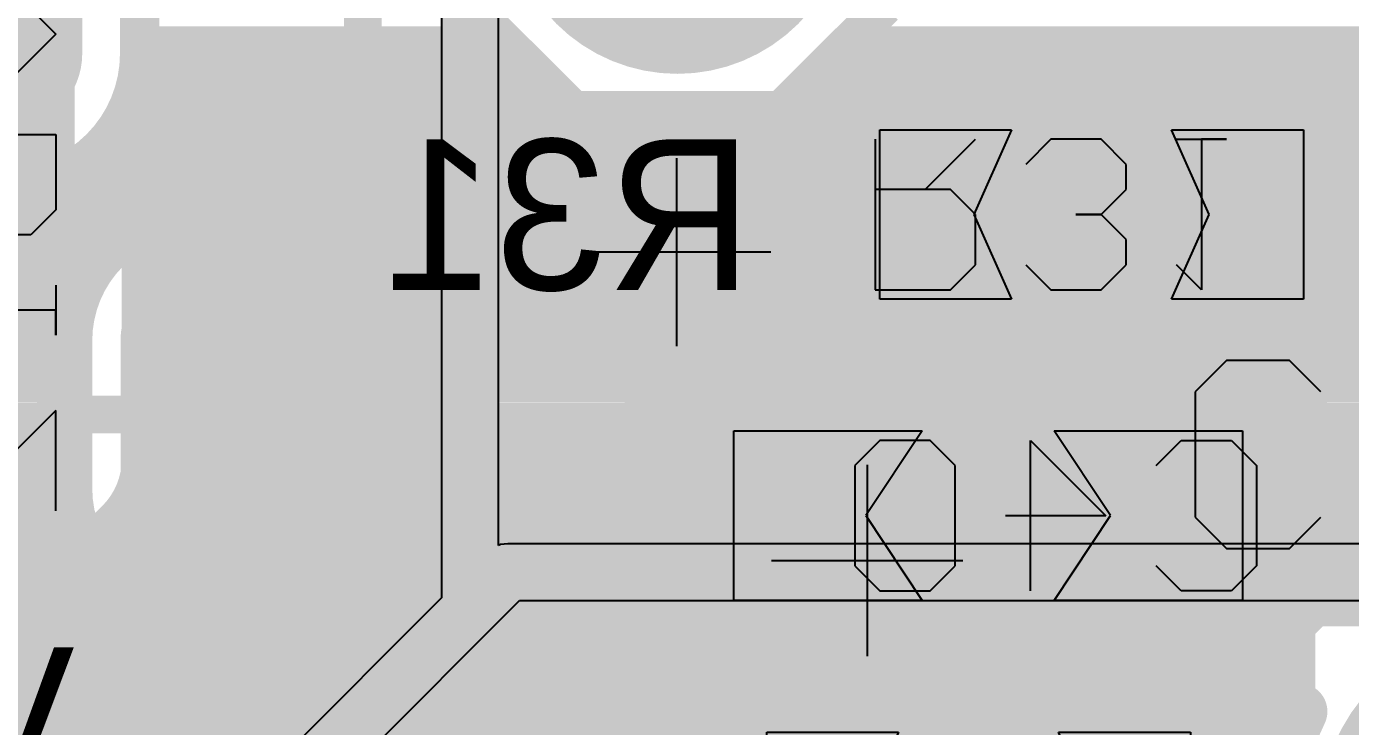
# Model space of a CAD drawing. Header units: millimetres. Extents: x 0.11 to 5.67, y 0.55 to 4.24.
# Drawn here: x 1.7124 to 1.9891, y 2.1399 to 2.2864 of the extents above; entities that cross this region are included whole.
import ezdxf

# ---------------------------------------------------------------- set-up
doc = ezdxf.new("R2010")
doc.units = ezdxf.units.MM
doc.header["$MEASUREMENT"] = 0
for name, color, linetype in [('BottomLayer', 5, 'Continuous'), ('BottomOverlay', 54, 'Continuous'), ('BottomPaste', 16, 'Continuous'), ('BottomSolder', 6, 'Continuous'), ('InternalPlane1', 76, 'Continuous'), ('InternalPlane2', 16, 'Continuous'), ('Mechanical3', 76, 'Continuous'), ('MultiLayer', 9, 'Continuous'), ('TopLayer', 1, 'Continuous'), ('TopOverlay', 2, 'Continuous'), ('TopSolder', 216, 'Continuous'), ('ViaHoleLayer', 16, 'Continuous')]:
    doc.layers.add(name, color=color, linetype=linetype)

# ---------------------------------------------------------------- blocks, each defined once
blk = doc.blocks.new('SOT_23_123__B_77')
at = {"layer": 'BottomLayer', "const_width": 0.02807}
for points in [[(0.06125, 0.04134), (0.03027, 0.04134)], [(-0.02975, 0.00134), (-0.06073, 0.00134)], [(0.06125, -0.03866), (0.03027, -0.03866)]]:
    blk.add_lwpolyline(points, dxfattribs=at)
at = {"layer": 'BottomLayer', "const_width": 0.01404}
for points in [[(0.02325, 0.04134, 1), (0.03729, 0.04134, 1)], [(0.05423, 0.04134, 1), (0.06827, 0.04134, 1)], [(-0.06775, 0.00134, 1), (-0.05371, 0.00134, 1)], [(-0.03677, 0.00134, 1), (-0.02273, 0.00134, 1)], [(0.02325, -0.03866, 1), (0.03729, -0.03866, 1)], [(0.05423, -0.03866, 1), (0.06827, -0.03866, 1)]]:
    blk.add_lwpolyline(points, format="xyb", close=True, dxfattribs=at)
at = {"layer": 'BottomOverlay', "const_width": 0.01}
for points in [[(0.01576, 0.06134), (-0.02424, 0.06134)], [(-0.02424, 0.03134), (-0.02424, 0.06134)], [(0.02576, -0.00866), (0.02576, 0.01134)], [(-0.02424, -0.05866), (-0.02424, -0.02866)], [(0.01576, -0.05866), (-0.02424, -0.05866)]]:
    blk.add_lwpolyline(points, dxfattribs=at)
at = {"layer": 'BottomOverlay', "const_width": 0.005}
for points in [[(-0.02674, 0.06134, 1), (-0.02174, 0.06134, 1)], [(-0.02674, 0.06134, 1), (-0.02174, 0.06134, 1)], [(0.01326, 0.06134, 1), (0.01826, 0.06134, 1)], [(-0.02674, 0.03134, 1), (-0.02174, 0.03134, 1)], [(0.02326, 0.01134, 1), (0.02826, 0.01134, 1)], [(0.02326, -0.00866, 1), (0.02826, -0.00866, 1)], [(-0.02674, -0.02866, 1), (-0.02174, -0.02866, 1)], [(-0.02674, -0.05866, 1), (-0.02174, -0.05866, 1)], [(-0.02674, -0.05866, 1), (-0.02174, -0.05866, 1)], [(0.01326, -0.05866, 1), (0.01826, -0.05866, 1)]]:
    blk.add_lwpolyline(points, format="xyb", close=True, dxfattribs=at)
at = {"layer": 'BottomPaste', "const_width": 0.02807}
for points in [[(0.06125, 0.04134), (0.03027, 0.04134)], [(-0.02975, 0.00134), (-0.06073, 0.00134)], [(0.06125, -0.03866), (0.03027, -0.03866)]]:
    blk.add_lwpolyline(points, dxfattribs=at)
at = {"layer": 'BottomPaste', "const_width": 0.01404}
for points in [[(0.02325, 0.04134, 1), (0.03729, 0.04134, 1)], [(0.05423, 0.04134, 1), (0.06827, 0.04134, 1)], [(-0.06775, 0.00134, 1), (-0.05371, 0.00134, 1)], [(-0.03677, 0.00134, 1), (-0.02273, 0.00134, 1)], [(0.02325, -0.03866, 1), (0.03729, -0.03866, 1)], [(0.05423, -0.03866, 1), (0.06827, -0.03866, 1)]]:
    blk.add_lwpolyline(points, format="xyb", close=True, dxfattribs=at)
at = {"layer": 'BottomSolder', "const_width": 0.03201}
for points in [[(0.06125, 0.04134), (0.03027, 0.04134)], [(-0.02975, 0.00134), (-0.06073, 0.00134)], [(0.06125, -0.03866), (0.03027, -0.03866)]]:
    blk.add_lwpolyline(points, dxfattribs=at)
at = {"layer": 'BottomSolder', "const_width": 0.016}
for points in [[(0.02227, 0.04134, 1), (0.03827, 0.04134, 1)], [(0.05325, 0.04134, 1), (0.06925, 0.04134, 1)], [(-0.06873, 0.00134, 1), (-0.05273, 0.00134, 1)], [(-0.03775, 0.00134, 1), (-0.02175, 0.00134, 1)], [(0.02227, -0.03866, 1), (0.03827, -0.03866, 1)], [(0.05325, -0.03866, 1), (0.06925, -0.03866, 1)]]:
    blk.add_lwpolyline(points, format="xyb", close=True, dxfattribs=at)
at = {"layer": 'Mechanical3'}
for p, q in [((-0.04429, 0.00132), (-0.0338, 0.01181)), ((-0.0338, 0.01181), (-0.0233, 0.00132)), ((-0.01281, -0.01967), (-0.01281, 0.01181)), ((-0.01281, 0.01181), (0.00294, 0.01181)), ((0.00294, 0.01181), (0.00819, 0.00656)), ((0.01868, 0.01181), (0.02918, 0.01181)), ((0.02918, 0.01181), (0.02393, 0.01181)), ((0.02393, 0.01181), (0.02393, -0.01967)), ((0.06591, 0.01181), (0.04492, 0.01181)), ((0.04492, 0.01181), (0.06591, -0.00918)), ((0.00819, 0.00656), (0.00819, -0.01443)), ((-0.04429, -0.01967), (-0.04429, 0.00132)), ((-0.0233, 0.00132), (-0.0233, -0.01967)), ((0.06591, -0.00918), (0.06591, -0.01443)), ((0.00819, -0.01443), (0.00294, -0.01967)), ((0.02393, -0.01967), (0.01868, -0.01443)), ((0.05017, -0.01967), (0.04492, -0.01443)), ((0.06591, -0.01443), (0.06066, -0.01967)), ((0.00294, -0.01967), (-0.01281, -0.01967)), ((0.06066, -0.01967), (0.05017, -0.01967))]:
    blk.add_line(p, q, dxfattribs=at)
blk = doc.blocks.new('RC0603_B_145')
at = {"layer": 'BottomLayer'}
for points in [[(-0.04429, -0.01772), (-0.01673, -0.01772), (-0.04429, 0.01772), (-0.01673, 0.01772)], [(0.04427, 0.01772), (0.01671, 0.01772), (0.04427, -0.01772), (0.01671, -0.01772)]]:
    blk.add_solid(points, dxfattribs=at)
at = {"layer": 'BottomOverlay', "const_width": 0.00701}
for points in [[(-0.05217, -0.02559), (-0.05217, 0.02559)], [(-0.05217, 0.02559), (0.05217, 0.02559)], [(0.05217, -0.02559), (0.05217, 0.02559)], [(-0.05217, -0.02559), (0.05217, -0.02559)]]:
    blk.add_lwpolyline(points, dxfattribs=at)
at = {"layer": 'BottomOverlay', "const_width": 0.0035}
for points in [[(-0.05392, 0.02559, 1), (-0.05041, 0.02559, 1)], [(-0.05392, 0.02559, 1), (-0.05041, 0.02559, 1)], [(0.05041, 0.02559, 1), (0.05392, 0.02559, 1)], [(0.05041, 0.02559, 1), (0.05392, 0.02559, 1)], [(-0.05392, -0.02559, 1), (-0.05041, -0.02559, 1)], [(-0.05392, -0.02559, 1), (-0.05041, -0.02559, 1)], [(0.05041, -0.02559, 1), (0.05392, -0.02559, 1)], [(0.05041, -0.02559, 1), (0.05392, -0.02559, 1)]]:
    blk.add_lwpolyline(points, format="xyb", close=True, dxfattribs=at)
at = {"layer": 'BottomPaste'}
for p, q in [((-0.04429, -0.01772), (-0.04429, 0.01772)), ((-0.04429, 0.01772), (-0.01673, 0.01772)), ((-0.01673, 0.01772), (-0.02461, 0)), ((0.02458, 0), (0.01671, 0.01772)), ((0.01671, 0.01772), (0.04427, 0.01772)), ((0.04427, 0.01772), (0.04427, -0.01772)), ((-0.02461, 0), (-0.01673, -0.01772)), ((0.01671, -0.01772), (0.02458, 0)), ((-0.01673, -0.01772), (-0.04429, -0.01772)), ((0.04427, -0.01772), (0.01671, -0.01772))]:
    blk.add_line(p, q, dxfattribs=at)
at = {"layer": 'BottomSolder'}
for points in [[(-0.04626, -0.01969), (-0.01476, -0.01969), (-0.04626, 0.01969), (-0.01476, 0.01969)], [(0.04624, 0.01969), (0.01474, 0.01969), (0.04624, -0.01969), (0.01474, -0.01969)]]:
    blk.add_solid(points, dxfattribs=at)
at = {"layer": 'Mechanical3'}
for p, q in [((-0.04528, 0.01575), (-0.04528, -0.01574)), ((-0.03478, 0.00525), (-0.02429, 0.01575)), ((-0.00854, 0.01575), (-0.01379, 0.0105)), ((0.00195, 0.01575), (-0.00854, 0.01575)), ((0.0072, 0.0105), (0.00195, 0.01575)), ((0.0177, 0.01575), (0.02819, 0.01575)), ((0.02819, 0.01575), (0.02294, 0.01575)), ((0.02294, 0.01575), (0.02294, -0.01574)), ((0.0072, 0.00525), (0.0072, 0.0105)), ((-0.02953, 0.00525), (-0.04528, 0.00525)), ((-0.02429, 0.00001), (-0.02953, 0.00525)), ((0.00195, 0.00001), (0.0072, 0.00525)), ((-0.02429, -0.01049), (-0.02429, 0.00001)), ((0.00195, 0.00001), (-0.00329, 0.00001)), ((-0.00329, 0.00001), (0.00195, 0.00001)), ((0.0072, -0.00524), (0.00195, 0.00001)), ((0.0072, -0.01049), (0.0072, -0.00524)), ((-0.02953, -0.01574), (-0.02429, -0.01049)), ((-0.01379, -0.01049), (-0.00854, -0.01574)), ((0.00195, -0.01574), (0.0072, -0.01049)), ((0.02294, -0.01574), (0.0177, -0.01049)), ((-0.04528, -0.01574), (-0.02953, -0.01574)), ((-0.00854, -0.01574), (0.00195, -0.01574))]:
    blk.add_line(p, q, dxfattribs=at)
blk = doc.blocks.new('RC0603_B_146')
at = {"layer": 'BottomLayer'}
for points in [[(-0.04429, -0.01772), (-0.01673, -0.01772), (-0.04429, 0.01772), (-0.01673, 0.01772)], [(0.04427, 0.01772), (0.01671, 0.01772), (0.04427, -0.01772), (0.01671, -0.01772)]]:
    blk.add_solid(points, dxfattribs=at)
at = {"layer": 'BottomOverlay', "const_width": 0.00701}
for points in [[(-0.05217, -0.02559), (-0.05217, 0.02559)], [(-0.05217, 0.02559), (0.05217, 0.02559)], [(0.05217, -0.02559), (0.05217, 0.02559)], [(-0.05217, -0.02559), (0.05217, -0.02559)]]:
    blk.add_lwpolyline(points, dxfattribs=at)
at = {"layer": 'BottomOverlay', "const_width": 0.0035}
for points in [[(-0.05392, 0.02559, 1), (-0.05041, 0.02559, 1)], [(-0.05392, 0.02559, 1), (-0.05041, 0.02559, 1)], [(0.05041, 0.02559, 1), (0.05392, 0.02559, 1)], [(0.05041, 0.02559, 1), (0.05392, 0.02559, 1)], [(-0.05392, -0.02559, 1), (-0.05041, -0.02559, 1)], [(-0.05392, -0.02559, 1), (-0.05041, -0.02559, 1)], [(0.05041, -0.02559, 1), (0.05392, -0.02559, 1)], [(0.05041, -0.02559, 1), (0.05392, -0.02559, 1)]]:
    blk.add_lwpolyline(points, format="xyb", close=True, dxfattribs=at)
at = {"layer": 'BottomPaste'}
for p, q in [((-0.04429, -0.01772), (-0.04429, 0.01772)), ((-0.04429, 0.01772), (-0.01673, 0.01772)), ((-0.01673, 0.01772), (-0.02461, 0)), ((0.02458, 0), (0.01671, 0.01772)), ((0.01671, 0.01772), (0.04427, 0.01772)), ((0.04427, 0.01772), (0.04427, -0.01772)), ((-0.02461, 0), (-0.01673, -0.01772)), ((0.01671, -0.01772), (0.02458, 0)), ((-0.01673, -0.01772), (-0.04429, -0.01772)), ((0.04427, -0.01772), (0.01671, -0.01772))]:
    blk.add_line(p, q, dxfattribs=at)
at = {"layer": 'BottomSolder'}
for points in [[(-0.04626, -0.01969), (-0.01476, -0.01969), (-0.04626, 0.01969), (-0.01476, 0.01969)], [(0.04624, 0.01969), (0.01474, 0.01969), (0.04624, -0.01969), (0.01474, -0.01969)]]:
    blk.add_solid(points, dxfattribs=at)
at = {"layer": 'Mechanical3'}
for p, q in [((-0.04528, 0.01575), (-0.04528, -0.01574)), ((-0.03478, 0.00525), (-0.02429, 0.01575)), ((-0.00854, 0.01575), (-0.01379, 0.0105)), ((0.00195, 0.01575), (-0.00854, 0.01575)), ((0.0072, 0.0105), (0.00195, 0.01575)), ((0.02294, 0.01575), (0.0177, 0.0105)), ((0.03344, 0.01575), (0.02294, 0.01575)), ((0.03869, 0.0105), (0.03344, 0.01575)), ((0.0072, 0.00525), (0.0072, 0.0105)), ((0.0177, 0.0105), (0.0177, -0.01049)), ((0.03869, -0.01049), (0.03869, 0.0105)), ((-0.02953, 0.00525), (-0.04528, 0.00525)), ((-0.02429, 0.00001), (-0.02953, 0.00525)), ((0.00195, 0.00001), (0.0072, 0.00525)), ((-0.02429, -0.01049), (-0.02429, 0.00001)), ((0.00195, 0.00001), (-0.00329, 0.00001)), ((-0.00329, 0.00001), (0.00195, 0.00001)), ((0.0072, -0.00524), (0.00195, 0.00001)), ((0.0072, -0.01049), (0.0072, -0.00524)), ((-0.02953, -0.01574), (-0.02429, -0.01049)), ((-0.01379, -0.01049), (-0.00854, -0.01574)), ((0.00195, -0.01574), (0.0072, -0.01049)), ((0.0177, -0.01049), (0.02294, -0.01574)), ((0.03344, -0.01574), (0.03869, -0.01049)), ((-0.04528, -0.01574), (-0.02953, -0.01574)), ((-0.00854, -0.01574), (0.00195, -0.01574)), ((0.02294, -0.01574), (0.03344, -0.01574))]:
    blk.add_line(p, q, dxfattribs=at)
blk = doc.blocks.new('CAP_13_26_237')
at = {"layer": 'BottomLayer', "const_width": 0.02953}
blk.add_lwpolyline([(0.08933, 0.00276, 1), (0.11886, 0.00276, 1)], format="xyb", close=True, dxfattribs=at)
at = {"layer": 'BottomSolder', "const_width": 0.0315}
blk.add_lwpolyline([(0.08835, 0.00276, 1), (0.11984, 0.00276, 1)], format="xyb", close=True, dxfattribs=at)
at = {"layer": 'InternalPlane1', "const_width": 0.03575}
blk.add_lwpolyline([(0.08622, 0.00276, 1), (0.12197, 0.00276, 1)], format="xyb", close=True, dxfattribs=at)
at = {"layer": 'InternalPlane2', "const_width": 0.03575}
blk.add_lwpolyline([(0.08622, 0.00276, 1), (0.12197, 0.00276, 1)], format="xyb", close=True, dxfattribs=at)
at = {"layer": 'MultiLayer', "const_width": 0.02953}
blk.add_lwpolyline([(0.08933, 0.00276, 1), (0.11886, 0.00276, 1)], format="xyb", close=True, dxfattribs=at)
at = {"layer": 'TopLayer', "const_width": 0.02953}
blk.add_lwpolyline([(0.08933, 0.00276, 1), (0.11886, 0.00276, 1)], format="xyb", close=True, dxfattribs=at)
at = {"layer": 'TopOverlay'}
for p, q in [((0.17716, 0.02227), (0.17716, -0.01709)), ((0.15748, 0.00259), (0.19684, 0.00259))]:
    blk.add_line(p, q, dxfattribs=at)
at = {"layer": 'TopOverlay', "const_width": 0.00787}
for points in [[(0.25591, -0.06299), (-0.25591, -0.06299)], [(0.25591, -1.11024), (0.25591, -0.06299)]]:
    blk.add_lwpolyline(points, dxfattribs=at)
at = {"layer": 'TopOverlay', "const_width": 0.00394}
blk.add_lwpolyline([(0.25394, -0.06299, 1), (0.25787, -0.06299, 1)], format="xyb", close=True, dxfattribs=at)
blk.add_lwpolyline([(0.25394, -0.06299, 1), (0.25787, -0.06299, 1)], format="xyb", close=True, dxfattribs=at)
at = {"layer": 'TopSolder', "const_width": 0.0315}
blk.add_lwpolyline([(0.08835, 0.00276, 1), (0.11984, 0.00276, 1)], format="xyb", close=True, dxfattribs=at)
blk = doc.blocks.new('CC0603_B_240')
at = {"layer": 'BottomLayer'}
for points in [[(-0.05315, -0.01772), (-0.01378, -0.01772), (-0.05315, 0.01772), (-0.01378, 0.01772)], [(0.05315, 0.01772), (0.01378, 0.01772), (0.05315, -0.01772), (0.01378, -0.01772)]]:
    blk.add_solid(points, dxfattribs=at)
at = {"layer": 'BottomOverlay', "const_width": 0.00701}
for points in [[(-0.06031, -0.02558, -0.201181), (-0.06035, 0.02547)], [(0.06042, 0.02547, -0.201181), (0.06038, -0.02558)]]:
    blk.add_lwpolyline(points, format="xyb", dxfattribs=at)
at = {"layer": 'BottomOverlay', "const_width": 0.0035}
for points in [[(-0.0621, 0.02547, 1), (-0.0586, 0.02547, 1)], [(-0.06172, 0.0255, 1), (-0.05821, 0.0255, 1)], [(0.05828, 0.0255, 1), (0.06179, 0.0255, 1)], [(0.05867, 0.02547, 1), (0.06217, 0.02547, 1)], [(-0.06206, -0.02558, 1), (-0.05856, -0.02558, 1)], [(-0.06179, -0.02559, 1), (-0.05829, -0.02559, 1)], [(0.05829, -0.02559, 1), (0.06179, -0.02559, 1)], [(0.05863, -0.02558, 1), (0.06213, -0.02558, 1)]]:
    blk.add_lwpolyline(points, format="xyb", close=True, dxfattribs=at)
at = {"layer": 'BottomOverlay', "const_width": 0.00701}
for points in [[(0.06004, 0.0255), (-0.05996, 0.0255)], [(0.06004, -0.02559), (-0.06004, -0.02559)]]:
    blk.add_lwpolyline(points, dxfattribs=at)
at = {"layer": 'BottomPaste'}
for p, q in [((-0.05315, -0.01772), (-0.05315, 0.01772)), ((-0.05315, 0.01772), (-0.01378, 0.01772)), ((-0.01378, 0.01772), (-0.02559, 0)), ((0.02559, 0), (0.01378, 0.01772)), ((0.01378, 0.01772), (0.05315, 0.01772)), ((0.05315, 0.01772), (0.05315, -0.01772)), ((-0.02559, 0), (-0.01378, -0.01772)), ((0.01378, -0.01772), (0.02559, 0)), ((-0.01378, -0.01772), (-0.05315, -0.01772)), ((0.05315, -0.01772), (0.01378, -0.01772))]:
    blk.add_line(p, q, dxfattribs=at)
at = {"layer": 'BottomSolder'}
for points in [[(-0.05512, -0.01969), (-0.01181, -0.01969), (-0.05512, 0.01969), (-0.01181, 0.01969)], [(0.05512, 0.01969), (0.01181, 0.01969), (0.05512, -0.01969), (0.01181, -0.01969)]]:
    blk.add_solid(points, dxfattribs=at)
at = {"layer": 'Mechanical3'}
for p, q in [((-0.0561, 0.0105), (-0.05085, 0.01575)), ((-0.05085, 0.01575), (-0.04036, 0.01575)), ((-0.04036, 0.01575), (-0.03511, 0.0105)), ((-0.00887, 0.01575), (-0.00887, -0.01574)), ((0.01212, 0.01575), (0.00687, 0.0105)), ((0.02261, 0.01575), (0.01212, 0.01575)), ((0.02786, 0.0105), (0.02261, 0.01575)), ((-0.0561, -0.01049), (-0.0561, 0.0105)), ((0.00687, 0.0105), (0.00687, -0.01049)), ((0.02786, -0.01049), (0.02786, 0.0105)), ((-0.00887, -0.01574), (-0.02462, 0.00001)), ((-0.02462, 0.00001), (-0.00363, 0.00001)), ((-0.05085, -0.01574), (-0.0561, -0.01049)), ((-0.03511, -0.01049), (-0.04036, -0.01574)), ((0.00687, -0.01049), (0.01212, -0.01574)), ((0.02261, -0.01574), (0.02786, -0.01049)), ((-0.04036, -0.01574), (-0.05085, -0.01574)), ((0.01212, -0.01574), (0.02261, -0.01574))]:
    blk.add_line(p, q, dxfattribs=at)
blk = doc.blocks.new('CC16X10_CAP0_5_1__P________242')
at = {"layer": 'InternalPlane1', "const_width": 0.039}
blk.add_lwpolyline([(-0.0195, 0, 1), (0.0195, 0, 1)], format="xyb", close=True, dxfattribs=at)
at = {"layer": 'InternalPlane2', "const_width": 0.01181}
blk.add_lwpolyline([(-0.04324, -0.02203, -0.240079), (-0.04324, 0.02203)], format="xyb", dxfattribs=at)
at = {"layer": 'InternalPlane2', "const_width": 0.00591}
blk.add_lwpolyline([(-0.04619, 0.02203, 1), (-0.04029, 0.02203, 1)], format="xyb", close=True, dxfattribs=at)
at = {"layer": 'Mechanical3'}
for p, q in [((-0.0584, 0.09546), (-0.06496, 0.0889)), ((-0.04528, 0.09546), (-0.0584, 0.09546)), ((-0.03872, 0.0889), (-0.04528, 0.09546)), ((-0.06496, 0.0889), (-0.06496, 0.06266)), ((-0.06496, 0.06266), (-0.0584, 0.0561)), ((-0.04528, 0.0561), (-0.03872, 0.06266)), ((-0.0584, 0.0561), (-0.04528, 0.0561))]:
    blk.add_line(p, q, dxfattribs=at)
at = {"layer": 'TopOverlay'}
for p, q in [((-0.13355, 0.07361), (-0.13355, 0.03362)), ((-0.15354, 0.05361), (-0.11356, 0.05361))]:
    blk.add_line(p, q, dxfattribs=at)
at = {"layer": 'TopOverlay', "const_width": 0.01}
blk.add_lwpolyline([(0.29685, 0, 1), (-0.09685, 0, 1)], format="xyb", close=True, dxfattribs=at)

msp = doc.modelspace()

# ---------------------------------------------------------------- linework, layer by layer
at = {"layer": 'BottomLayer'}
for points, const_width in [([(1.70803, 2.29622), (1.70803, 2.43075)], 0.01969), ([(1.73585, 2.28073), (1.73585, 2.31172)], 0.00787), ([(1.80512, 2.29059), (1.82677, 2.26894)], 0.00787), ([(1.87008, 2.26894), (1.89173, 2.29059)], 0.00787), ([(1.73585, 2.28247), (1.81323, 2.28247)], 0.00787), ([(1.88362, 2.28247), (2.16339, 2.28247)], 0.00787), ([(1.93797, 2.27854), (1.99309, 2.27854)], 0.00787), ([(1.93797, 2.21555), (1.93797, 2.27854)], 0.00787), ([(1.73516, 2.2746), (1.82111, 2.2746)], 0.00787), ([(1.87574, 2.2746), (1.87894, 2.2746)], 0.00787), ([(1.87894, 2.27657), (1.93012, 2.27657)], 0.00787), ([(1.87894, 2.21752), (1.87894, 2.27657)], 0.00787), ([(1.93012, 2.21752), (1.93012, 2.27657)], 0.00787), ([(1.93012, 2.2746), (1.93797, 2.2746)], 0.00787), ([(1.90453, 2.24705), (1.90453, 2.27264)], 0.00787), ([(1.82677, 2.26894), (1.87008, 2.26894)], 0.00787), ([(1.73206, 2.26673), (1.87894, 2.26673)], 0.00787), ([(1.93012, 2.26673), (1.93797, 2.26673)], 0.00787), ([(1.7252, 2.25885), (1.87894, 2.25885)], 0.00787), ([(1.93012, 2.25885), (1.93797, 2.25885)], 0.00787), ([(1.875, 2.24705), (1.90453, 2.24705)], 0.01969), ([(1.64916, 2.25098), (1.87894, 2.25098)], 0.00787), ([(1.93012, 2.25098), (1.93797, 2.25098)], 0.00787), ([(1.88287, 2.24705), (1.90453, 2.24705)], 0.00787), ([(1.90453, 2.24705), (1.92618, 2.24705)], 0.00787), ([(1.90453, 2.22146), (1.90453, 2.24705)], 0.00787), ([(1.96553, 2.24705), (2.00591, 2.24705)], 0.00787), ([(1.68454, 2.2431), (1.73511, 2.2431)], 0.00787), ([(1.74803, 2.20522), (1.74803, 2.24263)], 0.00787), ([(1.76095, 2.2431), (1.87894, 2.2431)], 0.00787), ([(1.93012, 2.2431), (1.93797, 2.2431)], 0.00787), ([(1.69176, 2.23523), (1.72664, 2.23523)], 0.00787), ([(1.76942, 2.23523), (1.87894, 2.23523)], 0.00787), ([(1.93012, 2.23523), (1.93797, 2.23523)], 0.00787), ([(1.69504, 2.22736), (1.72305, 2.22736)], 0.00787), ([(1.77301, 2.22736), (1.87894, 2.22736)], 0.00787), ([(1.93012, 2.22736), (1.93797, 2.22736)], 0.00787), ([(1.69585, 2.21948), (1.72219, 2.21948)], 0.00787), ([(1.72219, 2.18973), (1.72219, 2.22072)], 0.00787), ([(1.77388, 2.18973), (1.77388, 2.22072)], 0.00787), ([(1.77388, 2.21948), (1.87894, 2.21948)], 0.00787), ([(1.93012, 2.21948), (1.93797, 2.21948)], 0.00787), ([(1.87894, 2.21752), (1.93012, 2.21752)], 0.00787), ([(1.77385, 2.20692), (1.77461, 2.20768)], 0.01969), ([(1.84843, 2.21358), (1.91142, 2.21358)], 0.00787), ([(1.84843, 2.15453), (1.84843, 2.21358)], 0.00787), ([(1.91142, 2.15453), (1.91142, 2.21358)], 0.00787), ([(1.91339, 2.21555), (1.93797, 2.21555)], 0.00787), ([(1.91339, 2.15256), (1.91339, 2.21555)], 0.00787), ([(1.93797, 2.21555), (1.98032, 2.21555)], 0.00787), ([(1.93797, 2.21555), (1.98032, 2.21555)], 0.00787), ([(1.98032, 2.21555), (1.99309, 2.21555)], 0.00787), ([(1.98032, 2.20177), (1.98032, 2.21555)], 0.00787), ([(1.69585, 2.21161), (1.72219, 2.21161)], 0.00787), ([(1.74803, 2.20522), (1.74973, 2.20692)], 0.01969), ([(1.74973, 2.20692), (1.77385, 2.20692)], 0.01969), ([(1.77388, 2.21161), (1.84843, 2.21161)], 0.00787), ([(1.98032, 2.21161), (2.02953, 2.21161)], 0.00787), ([(1.87992, 2.18406), (1.87992, 2.20965)], 0.00787), ([(1.72612, 2.20522), (1.74803, 2.20522)], 0.00787), ([(1.74803, 2.20522), (1.76994, 2.20522)], 0.00787), ([(1.74803, 2.16782), (1.74803, 2.20522)], 0.00787), ([(1.69585, 2.20373), (1.72219, 2.20373)], 0.00787), ([(1.77388, 2.20373), (1.84843, 2.20373)], 0.00787), ([(1.98032, 2.20373), (2.03015, 2.20373)], 0.00787), ([(1.98032, 2.20177), (2.03077, 2.20177)], 0.00787), ([(1.69585, 2.19586), (1.72219, 2.19586)], 0.00787), ([(1.77388, 2.19586), (1.84843, 2.19586)], 0.00787), ([(1.87992, 2.18406), (1.88484, 2.18898)], 0.01969), ([(1.84547, 2.18307), (1.87894, 2.18307)], 0.01969), ([(1.87894, 2.18307), (1.87992, 2.18406)], 0.01969), ([(1.87894, 2.18307), (1.88041, 2.18159)], 0.01969), ([(1.69579, 2.18799), (1.72224, 2.18799)], 0.00787), ([(1.77382, 2.18799), (1.84843, 2.18799)], 0.00787), ([(1.85236, 2.18406), (1.87992, 2.18406)], 0.00787), ([(1.87992, 2.18406), (1.90748, 2.18406)], 0.00787), ([(1.87992, 2.15846), (1.87992, 2.18406)], 0.00787), ([(1.94685, 2.18406), (2.06102, 2.18406)], 0.00787), ([(1.69413, 2.18011), (1.72404, 2.18011)], 0.00787), ([(1.77202, 2.18011), (1.84843, 2.18011)], 0.00787), ([(1.68966, 2.17224), (1.72901, 2.17224)], 0.00787), ([(1.76706, 2.17224), (1.84843, 2.17224)], 0.00787), ([(1.94191, 2.125), (1.98521, 2.16831)], 0.00787), ([(1.98521, 2.16831), (2.07677, 2.16831)], 0.00787), ([(1.67944, 2.16436), (1.74308, 2.16436)], 0.00787), ([(1.75298, 2.16436), (1.84843, 2.16436)], 0.00787), ([(1.64961, 2.15649), (1.84843, 2.15649)], 0.00787), ([(1.84843, 2.15453), (1.91142, 2.15453)], 0.00787), ([(1.91435, 2.15256), (1.94441, 2.15256)], 0.00787), ([(1.91435, 2.15256), (1.94441, 2.15256)], 0.00787), ([(1.91435, 2.08957), (1.91435, 2.15256)], 0.00787), ([(1.85531, 2.15059), (1.9065, 2.15059)], 0.00787), ([(1.85531, 2.09154), (1.85531, 2.15059)], 0.00787), ([(1.9065, 2.09154), (1.9065, 2.15059)], 0.00787), ([(1.64961, 2.14862), (1.85531, 2.14862)], 0.00787), ([(1.88091, 2.12106), (1.88091, 2.14665)], 0.00787), ([(1.9065, 2.14862), (1.91435, 2.14862)], 0.00787), ([(1.64961, 2.14074), (1.85531, 2.14074)], 0.00787), ([(1.9065, 2.14074), (1.91435, 2.14074)], 0.00787)]:
    msp.add_lwpolyline(points, dxfattribs=dict(at, const_width=const_width))
for points, const_width in [([(1.70311, 2.29622, 1), (1.71295, 2.29622, 1)], 0.00984), ([(1.73388, 2.28247, 1), (1.73782, 2.28247, 1)], 0.00394), ([(1.81127, 2.28247, 1), (1.8152, 2.28247, 1)], 0.00394), ([(1.88165, 2.28247, 1), (1.88558, 2.28247, 1)], 0.00394), ([(1.73388, 2.28073, 1), (1.73782, 2.28073, 1)], 0.00394), ([(1.73388, 2.28073, 1), (1.73782, 2.28073, 1)], 0.00394), ([(1.936, 2.27854, 1), (1.93994, 2.27854, 1)], 0.00394), ([(1.936, 2.27854, 1), (1.93994, 2.27854, 1)], 0.00394), ([(1.73319, 2.2746, 1), (1.73713, 2.2746, 1)], 0.00394), ([(1.81914, 2.2746, 1), (1.82308, 2.2746, 1)], 0.00394), ([(1.87377, 2.2746, 1), (1.87771, 2.2746, 1)], 0.00394), ([(1.87697, 2.27657, 1), (1.88091, 2.27657, 1)], 0.00394), ([(1.87697, 2.27657, 1), (1.88091, 2.27657, 1)], 0.00394), ([(1.87697, 2.2746, 1), (1.88091, 2.2746, 1)], 0.00394), ([(1.92815, 2.27657, 1), (1.93209, 2.27657, 1)], 0.00394), ([(1.92815, 2.27657, 1), (1.93209, 2.27657, 1)], 0.00394), ([(1.92815, 2.2746, 1), (1.93209, 2.2746, 1)], 0.00394), ([(1.936, 2.2746, 1), (1.93994, 2.2746, 1)], 0.00394), ([(1.90256, 2.27264, 1), (1.9065, 2.27264, 1)], 0.00394), ([(1.8248, 2.26894, 1), (1.82874, 2.26894, 1)], 0.00394), ([(1.8248, 2.26894, 1), (1.82874, 2.26894, 1)], 0.00394), ([(1.86811, 2.26894, 1), (1.87205, 2.26894, 1)], 0.00394), ([(1.86811, 2.26894, 1), (1.87205, 2.26894, 1)], 0.00394), ([(1.73009, 2.26673, 1), (1.73403, 2.26673, 1)], 0.00394), ([(1.87697, 2.26673, 1), (1.88091, 2.26673, 1)], 0.00394), ([(1.92815, 2.26673, 1), (1.93209, 2.26673, 1)], 0.00394), ([(1.936, 2.26673, 1), (1.93994, 2.26673, 1)], 0.00394), ([(1.72324, 2.25885, 1), (1.72717, 2.25885, 1)], 0.00394), ([(1.87697, 2.25885, 1), (1.88091, 2.25885, 1)], 0.00394), ([(1.92815, 2.25885, 1), (1.93209, 2.25885, 1)], 0.00394), ([(1.936, 2.25885, 1), (1.93994, 2.25885, 1)], 0.00394), ([(1.86909, 2.24705, 1), (1.88091, 2.24705, 1)], 0.01181), ([(1.87008, 2.24705, 1), (1.87992, 2.24705, 1)], 0.00984), ([(1.89961, 2.24705, 1), (1.90945, 2.24705, 1)], 0.00984), ([(1.87697, 2.25098, 1), (1.88091, 2.25098, 1)], 0.00394), ([(1.92815, 2.25098, 1), (1.93209, 2.25098, 1)], 0.00394), ([(1.936, 2.25098, 1), (1.93994, 2.25098, 1)], 0.00394), ([(1.88091, 2.24705, 1), (1.88484, 2.24705, 1)], 0.00394), ([(1.90256, 2.24705, 1), (1.9065, 2.24705, 1)], 0.00394), ([(1.90256, 2.24705, 1), (1.9065, 2.24705, 1)], 0.00394), ([(1.90256, 2.24705, 1), (1.9065, 2.24705, 1)], 0.00394), ([(1.90256, 2.24705, 1), (1.9065, 2.24705, 1)], 0.00394), ([(1.92421, 2.24705, 1), (1.92815, 2.24705, 1)], 0.00394), ([(1.96356, 2.24705, 1), (1.9675, 2.24705, 1)], 0.00394), ([(1.73315, 2.2431, 1), (1.73708, 2.2431, 1)], 0.00394), ([(1.74606, 2.24263, 1), (1.75, 2.24263, 1)], 0.00394), ([(1.75898, 2.2431, 1), (1.76292, 2.2431, 1)], 0.00394), ([(1.87697, 2.2431, 1), (1.88091, 2.2431, 1)], 0.00394), ([(1.92815, 2.2431, 1), (1.93209, 2.2431, 1)], 0.00394), ([(1.936, 2.2431, 1), (1.93994, 2.2431, 1)], 0.00394), ([(1.72468, 2.23523, 1), (1.72861, 2.23523, 1)], 0.00394), ([(1.76745, 2.23523, 1), (1.77139, 2.23523, 1)], 0.00394), ([(1.87697, 2.23523, 1), (1.88091, 2.23523, 1)], 0.00394), ([(1.92815, 2.23523, 1), (1.93209, 2.23523, 1)], 0.00394), ([(1.936, 2.23523, 1), (1.93994, 2.23523, 1)], 0.00394), ([(1.72108, 2.22736, 1), (1.72502, 2.22736, 1)], 0.00394), ([(1.77104, 2.22736, 1), (1.77498, 2.22736, 1)], 0.00394), ([(1.87697, 2.22736, 1), (1.88091, 2.22736, 1)], 0.00394), ([(1.92815, 2.22736, 1), (1.93209, 2.22736, 1)], 0.00394), ([(1.936, 2.22736, 1), (1.93994, 2.22736, 1)], 0.00394), ([(1.90256, 2.22146, 1), (1.9065, 2.22146, 1)], 0.00394), ([(1.72022, 2.22072, 1), (1.72415, 2.22072, 1)], 0.00394), ([(1.72022, 2.22072, 1), (1.72415, 2.22072, 1)], 0.00394), ([(1.72022, 2.21948, 1), (1.72415, 2.21948, 1)], 0.00394), ([(1.77191, 2.22072, 1), (1.77585, 2.22072, 1)], 0.00394), ([(1.77191, 2.22072, 1), (1.77585, 2.22072, 1)], 0.00394), ([(1.77191, 2.21948, 1), (1.77585, 2.21948, 1)], 0.00394), ([(1.87697, 2.21948, 1), (1.88091, 2.21948, 1)], 0.00394), ([(1.92815, 2.21948, 1), (1.93209, 2.21948, 1)], 0.00394), ([(1.936, 2.21948, 1), (1.93994, 2.21948, 1)], 0.00394), ([(1.87697, 2.21752, 1), (1.88091, 2.21752, 1)], 0.00394), ([(1.87697, 2.21752, 1), (1.88091, 2.21752, 1)], 0.00394), ([(1.92815, 2.21752, 1), (1.93209, 2.21752, 1)], 0.00394), ([(1.92815, 2.21752, 1), (1.93209, 2.21752, 1)], 0.00394), ([(1.7687, 2.20768, 1), (1.78051, 2.20768, 1)], 0.01181), ([(1.76969, 2.20768, 1), (1.77953, 2.20768, 1)], 0.00984), ([(1.84646, 2.21358, 1), (1.85039, 2.21358, 1)], 0.00394), ([(1.84646, 2.21358, 1), (1.85039, 2.21358, 1)], 0.00394), ([(1.90945, 2.21358, 1), (1.91339, 2.21358, 1)], 0.00394), ([(1.90945, 2.21358, 1), (1.91339, 2.21358, 1)], 0.00394), ([(1.91142, 2.21555, 1), (1.91535, 2.21555, 1)], 0.00394), ([(1.91142, 2.21555, 1), (1.91535, 2.21555, 1)], 0.00394), ([(1.936, 2.21555, 1), (1.93994, 2.21555, 1)], 0.00394), ([(1.936, 2.21555, 1), (1.93994, 2.21555, 1)], 0.00394), ([(1.936, 2.21555, 1), (1.93994, 2.21555, 1)], 0.00394), ([(1.936, 2.21555, 1), (1.93994, 2.21555, 1)], 0.00394), ([(1.97835, 2.21555, 1), (1.98228, 2.21555, 1)], 0.00394), ([(1.97835, 2.21555, 1), (1.98228, 2.21555, 1)], 0.00394), ([(1.97835, 2.21555, 1), (1.98228, 2.21555, 1)], 0.00394), ([(1.97835, 2.21555, 1), (1.98228, 2.21555, 1)], 0.00394), ([(1.72022, 2.21161, 1), (1.72415, 2.21161, 1)], 0.00394), ([(1.74311, 2.20522, 1), (1.75295, 2.20522, 1)], 0.00984), ([(1.74481, 2.20692, 1), (1.75465, 2.20692, 1)], 0.00984), ([(1.74481, 2.20692, 1), (1.75465, 2.20692, 1)], 0.00984), ([(1.76893, 2.20692, 1), (1.77877, 2.20692, 1)], 0.00984), ([(1.76893, 2.20692, 1), (1.77877, 2.20692, 1)], 0.00984), ([(1.77191, 2.21161, 1), (1.77585, 2.21161, 1)], 0.00394), ([(1.84646, 2.21161, 1), (1.85039, 2.21161, 1)], 0.00394), ([(1.97835, 2.21161, 1), (1.98228, 2.21161, 1)], 0.00394), ([(1.87795, 2.20965, 1), (1.88189, 2.20965, 1)], 0.00394), ([(1.72415, 2.20522, 1), (1.72809, 2.20522, 1)], 0.00394), ([(1.74606, 2.20522, 1), (1.75, 2.20522, 1)], 0.00394), ([(1.74606, 2.20522, 1), (1.75, 2.20522, 1)], 0.00394), ([(1.74606, 2.20522, 1), (1.75, 2.20522, 1)], 0.00394), ([(1.74606, 2.20522, 1), (1.75, 2.20522, 1)], 0.00394), ([(1.76797, 2.20522, 1), (1.77191, 2.20522, 1)], 0.00394), ([(1.72022, 2.20373, 1), (1.72415, 2.20373, 1)], 0.00394), ([(1.77191, 2.20373, 1), (1.77585, 2.20373, 1)], 0.00394), ([(1.84646, 2.20373, 1), (1.85039, 2.20373, 1)], 0.00394), ([(1.97835, 2.20373, 1), (1.98228, 2.20373, 1)], 0.00394), ([(1.97835, 2.20177, 1), (1.98228, 2.20177, 1)], 0.00394), ([(1.97835, 2.20177, 1), (1.98228, 2.20177, 1)], 0.00394), ([(1.72022, 2.19586, 1), (1.72415, 2.19586, 1)], 0.00394), ([(1.77191, 2.19586, 1), (1.77585, 2.19586, 1)], 0.00394), ([(1.84646, 2.19586, 1), (1.85039, 2.19586, 1)], 0.00394), ([(1.87992, 2.18898, 1), (1.88976, 2.18898, 1)], 0.00984), ([(1.83957, 2.18307, 1), (1.85138, 2.18307, 1)], 0.01181), ([(1.72022, 2.18973, 1), (1.72415, 2.18973, 1)], 0.00394), ([(1.72022, 2.18973, 1), (1.72415, 2.18973, 1)], 0.00394), ([(1.77191, 2.18973, 1), (1.77585, 2.18973, 1)], 0.00394), ([(1.77191, 2.18973, 1), (1.77585, 2.18973, 1)], 0.00394), ([(1.84055, 2.18307, 1), (1.85039, 2.18307, 1)], 0.00984), ([(1.87402, 2.18307, 1), (1.88386, 2.18307, 1)], 0.00984), ([(1.87402, 2.18307, 1), (1.88386, 2.18307, 1)], 0.00984), ([(1.87402, 2.18307, 1), (1.88386, 2.18307, 1)], 0.00984), ([(1.875, 2.18406, 1), (1.88484, 2.18406, 1)], 0.00984), ([(1.875, 2.18406, 1), (1.88484, 2.18406, 1)], 0.00984), ([(1.72028, 2.18799, 1), (1.72421, 2.18799, 1)], 0.00394), ([(1.77185, 2.18799, 1), (1.77579, 2.18799, 1)], 0.00394), ([(1.84646, 2.18799, 1), (1.85039, 2.18799, 1)], 0.00394), ([(1.87549, 2.18159, 1), (1.88533, 2.18159, 1)], 0.00984), ([(1.85039, 2.18406, 1), (1.85433, 2.18406, 1)], 0.00394), ([(1.87795, 2.18406, 1), (1.88189, 2.18406, 1)], 0.00394), ([(1.87795, 2.18406, 1), (1.88189, 2.18406, 1)], 0.00394), ([(1.87795, 2.18406, 1), (1.88189, 2.18406, 1)], 0.00394), ([(1.87795, 2.18406, 1), (1.88189, 2.18406, 1)], 0.00394), ([(1.90551, 2.18406, 1), (1.90945, 2.18406, 1)], 0.00394), ([(1.94488, 2.18406, 1), (1.94882, 2.18406, 1)], 0.00394), ([(1.72207, 2.18011, 1), (1.72601, 2.18011, 1)], 0.00394), ([(1.77005, 2.18011, 1), (1.77399, 2.18011, 1)], 0.00394), ([(1.84646, 2.18011, 1), (1.85039, 2.18011, 1)], 0.00394), ([(1.72704, 2.17224, 1), (1.73097, 2.17224, 1)], 0.00394), ([(1.76509, 2.17224, 1), (1.76903, 2.17224, 1)], 0.00394), ([(1.84646, 2.17224, 1), (1.85039, 2.17224, 1)], 0.00394), ([(1.74606, 2.16782, 1), (1.75, 2.16782, 1)], 0.00394), ([(1.98324, 2.16831, 1), (1.98718, 2.16831, 1)], 0.00394), ([(1.98324, 2.16831, 1), (1.98718, 2.16831, 1)], 0.00394), ([(1.74111, 2.16436, 1), (1.74505, 2.16436, 1)], 0.00394), ([(1.75101, 2.16436, 1), (1.75495, 2.16436, 1)], 0.00394), ([(1.84646, 2.16436, 1), (1.85039, 2.16436, 1)], 0.00394), ([(1.87795, 2.15846, 1), (1.88189, 2.15846, 1)], 0.00394), ([(1.84646, 2.15649, 1), (1.85039, 2.15649, 1)], 0.00394), ([(1.84646, 2.15453, 1), (1.85039, 2.15453, 1)], 0.00394), ([(1.84646, 2.15453, 1), (1.85039, 2.15453, 1)], 0.00394), ([(1.90945, 2.15453, 1), (1.91339, 2.15453, 1)], 0.00394), ([(1.90945, 2.15453, 1), (1.91339, 2.15453, 1)], 0.00394), ([(1.91142, 2.15256, 1), (1.91535, 2.15256, 1)], 0.00394), ([(1.91238, 2.15256, 1), (1.91631, 2.15256, 1)], 0.00394), ([(1.91238, 2.15256, 1), (1.91631, 2.15256, 1)], 0.00394), ([(1.91238, 2.15256, 1), (1.91631, 2.15256, 1)], 0.00394), ([(1.94244, 2.15256, 1), (1.94638, 2.15256, 1)], 0.00394), ([(1.94244, 2.15256, 1), (1.94638, 2.15256, 1)], 0.00394), ([(1.85335, 2.15059, 1), (1.85728, 2.15059, 1)], 0.00394), ([(1.85335, 2.15059, 1), (1.85728, 2.15059, 1)], 0.00394), ([(1.90453, 2.15059, 1), (1.90846, 2.15059, 1)], 0.00394), ([(1.90453, 2.15059, 1), (1.90846, 2.15059, 1)], 0.00394), ([(1.85335, 2.14862, 1), (1.85728, 2.14862, 1)], 0.00394), ([(1.87894, 2.14665, 1), (1.88287, 2.14665, 1)], 0.00394), ([(1.90453, 2.14862, 1), (1.90846, 2.14862, 1)], 0.00394), ([(1.91238, 2.14862, 1), (1.91631, 2.14862, 1)], 0.00394), ([(1.85335, 2.14074, 1), (1.85728, 2.14074, 1)], 0.00394), ([(1.90453, 2.14074, 1), (1.90846, 2.14074, 1)], 0.00394), ([(1.91238, 2.14074, 1), (1.91631, 2.14074, 1)], 0.00394)]:
    msp.add_lwpolyline(points, format="xyb", close=True, dxfattribs=dict(at, const_width=const_width))
at = {"layer": 'BottomLayer', "const_width": 0.00787}
for points in [[(1.73585, 2.28073, -1), (1.68022, 2.28073)], [(1.72219, 2.22072, -1), (1.77388, 2.22072)], [(1.77388, 2.18973, -1), (1.72219, 2.18973)]]:
    msp.add_lwpolyline(points, format="xyb", dxfattribs=at)
at = {"layer": 'InternalPlane2'}
for p, q in [((1.79916, 2.33366), (1.79916, 2.16684)), ((1.81107, 2.17784), (1.81107, 2.33366)), ((1.81145, 2.178), (1.81107, 2.17784)), ((1.81299, 2.1782), (1.81145, 2.178)), ((2.07283, 2.1782), (1.81299, 2.1782)), ((1.79916, 2.16684), (1.7261, 2.09378)), ((1.73627, 2.0871), (1.81546, 2.16629)), ((1.81546, 2.16629), (2.07037, 2.16629))]:
    msp.add_line(p, q, dxfattribs=at)
at = {"layer": 'InternalPlane2', "const_width": 0.01181}
for points in [[(1.80512, 2.16437), (1.80512, 2.33366)], [(1.73032, 2.08957), (1.81299, 2.17224)], [(1.81299, 2.17224), (2.07283, 2.17224)]]:
    msp.add_lwpolyline(points, dxfattribs=at)
at = {"layer": 'InternalPlane2'}
for points, const_width in [([(1.86205, 2.24705, 1), (1.88795, 2.24705, 1)], 0.02591), ([(1.76165, 2.20768, 1), (1.78756, 2.20768, 1)], 0.02591), ([(1.83252, 2.18307, 1), (1.85843, 2.18307, 1)], 0.02591), ([(1.81004, 2.17224, 1), (1.81594, 2.17224, 1)], 0.00591), ([(1.81004, 2.17224, 1), (1.81594, 2.17224, 1)], 0.00591), ([(1.80217, 2.16437, 1), (1.80807, 2.16437, 1)], 0.00591), ([(1.83843, 2.12106, 1), (1.86433, 2.12106, 1)], 0.02591)]:
    msp.add_lwpolyline(points, format="xyb", close=True, dxfattribs=dict(at, const_width=const_width))
at = {"layer": 'MultiLayer', "const_width": 0.01181}
for points in [[(1.86909, 2.24705, 1), (1.88091, 2.24705, 1)], [(1.7687, 2.20768, 1), (1.78051, 2.20768, 1)], [(1.83957, 2.18307, 1), (1.85138, 2.18307, 1)]]:
    msp.add_lwpolyline(points, format="xyb", close=True, dxfattribs=at)
at = {"layer": 'TopLayer', "const_width": 0.00787}
for points in [[(1.7185, 2.19587), (1.7185, 2.67224)], [(1.73622, 2.19587), (1.73622, 2.67224)], [(1.80512, 2.29059), (1.82677, 2.26894)], [(1.87008, 2.26894), (1.89173, 2.29059)], [(0.72047, 2.28247), (1.7185, 2.28247)], [(1.73622, 2.28247), (1.81323, 2.28247)], [(1.88362, 2.28247), (2.34952, 2.28247)], [(0.72047, 2.2746), (1.7185, 2.2746)], [(1.73622, 2.2746), (1.82111, 2.2746)], [(1.87574, 2.2746), (2.34165, 2.2746)], [(1.82677, 2.26894), (1.87008, 2.26894)], [(0.72047, 2.26673), (1.7185, 2.26673)], [(1.73622, 2.26673), (2.33377, 2.26673)], [(0.72047, 2.25885), (1.7185, 2.25885)], [(1.73622, 2.25885), (2.3259, 2.25885)], [(0.72047, 2.25098), (1.7185, 2.25098)], [(1.73622, 2.25098), (2.31802, 2.25098)], [(0.72047, 2.2431), (1.7185, 2.2431)], [(1.73622, 2.2431), (2.31128, 2.2431)], [(0.72047, 2.23523), (1.7185, 2.23523)], [(1.73622, 2.23523), (2.30908, 2.23523)], [(0.72047, 2.22736), (1.7185, 2.22736)], [(1.73622, 2.22736), (2.30906, 2.22736)], [(0.72047, 2.21948), (1.7185, 2.21948)], [(1.73622, 2.21948), (2.30906, 2.21948)], [(0.72047, 2.21161), (1.7185, 2.21161)], [(1.73622, 2.21161), (2.30906, 2.21161)], [(0.72047, 2.20373), (1.7185, 2.20373)], [(1.73622, 2.20373), (2.30906, 2.20373)], [(0.72047, 2.19586), (1.7185, 2.19586)], [(1.67913, 2.1565), (1.7185, 2.19587)], [(1.73622, 2.19586), (2.30906, 2.19586)], [(0.72047, 2.18799), (1.71062, 2.18799)], [(1.73437, 2.18799), (2.30906, 2.18799)], [(1.69166, 2.14397), (1.73103, 2.18334)], [(1.7278, 2.18011), (2.30906, 2.18011)], [(1.71993, 2.17224), (2.30906, 2.17224)], [(1.71206, 2.16436), (1.97787, 2.16436)], [(1.97787, 2.16484), (2.06543, 2.16484)], [(1.97787, 2.07728), (1.97787, 2.16484)], [(1.70418, 2.15649), (1.97787, 2.15649)], [(1.69631, 2.14862), (1.97787, 2.14862)], [(1.68724, 2.14074), (1.97787, 2.14074)]]:
    msp.add_lwpolyline(points, dxfattribs=at)
at = {"layer": 'TopLayer'}
for points, const_width in [([(1.71654, 2.28247, 1), (1.72047, 2.28247, 1)], 0.00394), ([(1.73425, 2.28247, 1), (1.73819, 2.28247, 1)], 0.00394), ([(1.81127, 2.28247, 1), (1.8152, 2.28247, 1)], 0.00394), ([(1.88165, 2.28247, 1), (1.88558, 2.28247, 1)], 0.00394), ([(1.71654, 2.2746, 1), (1.72047, 2.2746, 1)], 0.00394), ([(1.73425, 2.2746, 1), (1.73819, 2.2746, 1)], 0.00394), ([(1.81914, 2.2746, 1), (1.82308, 2.2746, 1)], 0.00394), ([(1.87377, 2.2746, 1), (1.87771, 2.2746, 1)], 0.00394), ([(1.8248, 2.26894, 1), (1.82874, 2.26894, 1)], 0.00394), ([(1.8248, 2.26894, 1), (1.82874, 2.26894, 1)], 0.00394), ([(1.86811, 2.26894, 1), (1.87205, 2.26894, 1)], 0.00394), ([(1.86811, 2.26894, 1), (1.87205, 2.26894, 1)], 0.00394), ([(1.71654, 2.26673, 1), (1.72047, 2.26673, 1)], 0.00394), ([(1.73425, 2.26673, 1), (1.73819, 2.26673, 1)], 0.00394), ([(1.71654, 2.25885, 1), (1.72047, 2.25885, 1)], 0.00394), ([(1.73425, 2.25885, 1), (1.73819, 2.25885, 1)], 0.00394), ([(1.86909, 2.24705, 1), (1.88091, 2.24705, 1)], 0.01181), ([(1.71654, 2.25098, 1), (1.72047, 2.25098, 1)], 0.00394), ([(1.73425, 2.25098, 1), (1.73819, 2.25098, 1)], 0.00394), ([(1.71654, 2.2431, 1), (1.72047, 2.2431, 1)], 0.00394), ([(1.73425, 2.2431, 1), (1.73819, 2.2431, 1)], 0.00394), ([(1.71654, 2.23523, 1), (1.72047, 2.23523, 1)], 0.00394), ([(1.73425, 2.23523, 1), (1.73819, 2.23523, 1)], 0.00394), ([(1.71654, 2.22736, 1), (1.72047, 2.22736, 1)], 0.00394), ([(1.73425, 2.22736, 1), (1.73819, 2.22736, 1)], 0.00394), ([(1.71654, 2.21948, 1), (1.72047, 2.21948, 1)], 0.00394), ([(1.73425, 2.21948, 1), (1.73819, 2.21948, 1)], 0.00394), ([(1.7687, 2.20768, 1), (1.78051, 2.20768, 1)], 0.01181), ([(1.71654, 2.21161, 1), (1.72047, 2.21161, 1)], 0.00394), ([(1.73425, 2.21161, 1), (1.73819, 2.21161, 1)], 0.00394), ([(1.71654, 2.20373, 1), (1.72047, 2.20373, 1)], 0.00394), ([(1.73425, 2.20373, 1), (1.73819, 2.20373, 1)], 0.00394), ([(1.71653, 2.19586, 1), (1.72047, 2.19586, 1)], 0.00394), ([(1.71654, 2.19587, 1), (1.72047, 2.19587, 1)], 0.00394), ([(1.71654, 2.19587, 1), (1.72047, 2.19587, 1)], 0.00394), ([(1.73425, 2.19586, 1), (1.73819, 2.19586, 1)], 0.00394), ([(1.73425, 2.19587, 1), (1.73819, 2.19587, 1)], 0.00394), ([(1.73425, 2.19587, 1), (1.73819, 2.19587, 1)], 0.00394), ([(1.73425, 2.19587, 1), (1.73819, 2.19587, 1)], 0.00394), ([(1.83957, 2.18307, 1), (1.85138, 2.18307, 1)], 0.01181), ([(1.70866, 2.18799, 1), (1.71259, 2.18799, 1)], 0.00394), ([(1.7324, 2.18799, 1), (1.73634, 2.18799, 1)], 0.00394), ([(1.72906, 2.18334, 1), (1.733, 2.18334, 1)], 0.00394), ([(1.72906, 2.18334, 1), (1.733, 2.18334, 1)], 0.00394), ([(1.72906, 2.18334, 1), (1.733, 2.18334, 1)], 0.00394), ([(1.72584, 2.18011, 1), (1.72977, 2.18011, 1)], 0.00394), ([(1.71796, 2.17224, 1), (1.7219, 2.17224, 1)], 0.00394), ([(1.71009, 2.16436, 1), (1.71403, 2.16436, 1)], 0.00394), ([(1.97591, 2.16484, 1), (1.97984, 2.16484, 1)], 0.00394), ([(1.97591, 2.16484, 1), (1.97984, 2.16484, 1)], 0.00394), ([(1.97591, 2.16436, 1), (1.97984, 2.16436, 1)], 0.00394), ([(1.97591, 2.15649, 1), (1.97984, 2.15649, 1)], 0.00394), ([(1.97591, 2.14862, 1), (1.97984, 2.14862, 1)], 0.00394), ([(1.97591, 2.14074, 1), (1.97984, 2.14074, 1)], 0.00394)]:
    msp.add_lwpolyline(points, format="xyb", close=True, dxfattribs=dict(at, const_width=const_width))
at = {"layer": 'TopLayer', "const_width": 0.00787}
msp.add_lwpolyline([(1.73622, 2.19587, -0.198912), (1.73103, 2.18334)], format="xyb", dxfattribs=at)
msp.add_lwpolyline([(1.73622, 2.19587, -0.198912), (1.73103, 2.18334)], format="xyb", dxfattribs=at)
at = {"layer": 'ViaHoleLayer', "const_width": 0.00591}
for points in [[(1.87205, 2.24705, 1), (1.87795, 2.24705, 1)], [(1.77165, 2.20768, 1), (1.77756, 2.20768, 1)], [(1.84252, 2.18307, 1), (1.84843, 2.18307, 1)]]:
    msp.add_lwpolyline(points, format="xyb", close=True, dxfattribs=at)

# ---------------------------------------------------------------- block references
for name, p, rotation in [('CAP_13_26_237', (1.84567, 2.41634), 270), ('SOT_23_123__B_77', (1.70669, 2.25098), 270), ('CC16X10_CAP0_5_1__P________242', (2.02165, 2.12106), 360), ('RC0603_B_145', (1.93504, 2.24705), 360), ('CC0603_B_240', (1.91339, 2.18406), 180), ('RC0603_B_146', (1.91142, 2.12106), 360)]:
    msp.add_blockref(name, p, dxfattribs=dict(rotation=rotation))

# ---------------------------------------------------------------- texts
at = {"layer": 'BottomOverlay', "text_generation_flag": 2}
for s, p in [('R31', (1.86417, 2.2313)), ('VD12', (1.72244, 2.125))]:
    msp.add_text(s, height=0.031496, dxfattribs=at).set_placement(p)

doc.saveas('drawing.dxf')
